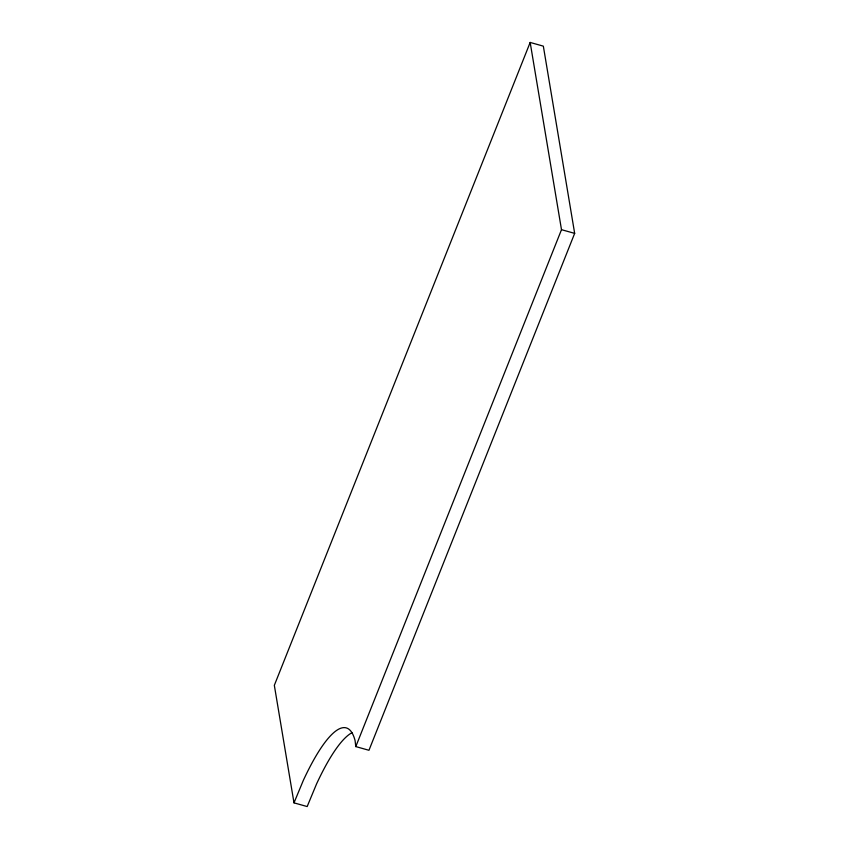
<?xml version="1.0" encoding="UTF-8"?>
<svg xmlns="http://www.w3.org/2000/svg" width="849" height="849" viewBox="0 0 849 849"><rect width="100%" height="100%" fill="white"/><g stroke="black" fill="none" stroke-linecap="round" stroke-linejoin="round"><path stroke-width="1.27" d="M293.998 802.857L303.39 780.242A150.315 33.504 -74.3 0 1 355.094 740.657L355.795 746.589L368.965 750.283L574.667 233.369L543.339 46.143L530.169 42.45L274.333 685.334L293.998 802.857L307.168 806.55L316.56 783.935A150.315 33.504 -74.3 0 1 351.995 732.719M355.795 746.589L561.497 229.686L530.169 42.45M561.497 229.686L574.667 233.369"/></g></svg>
